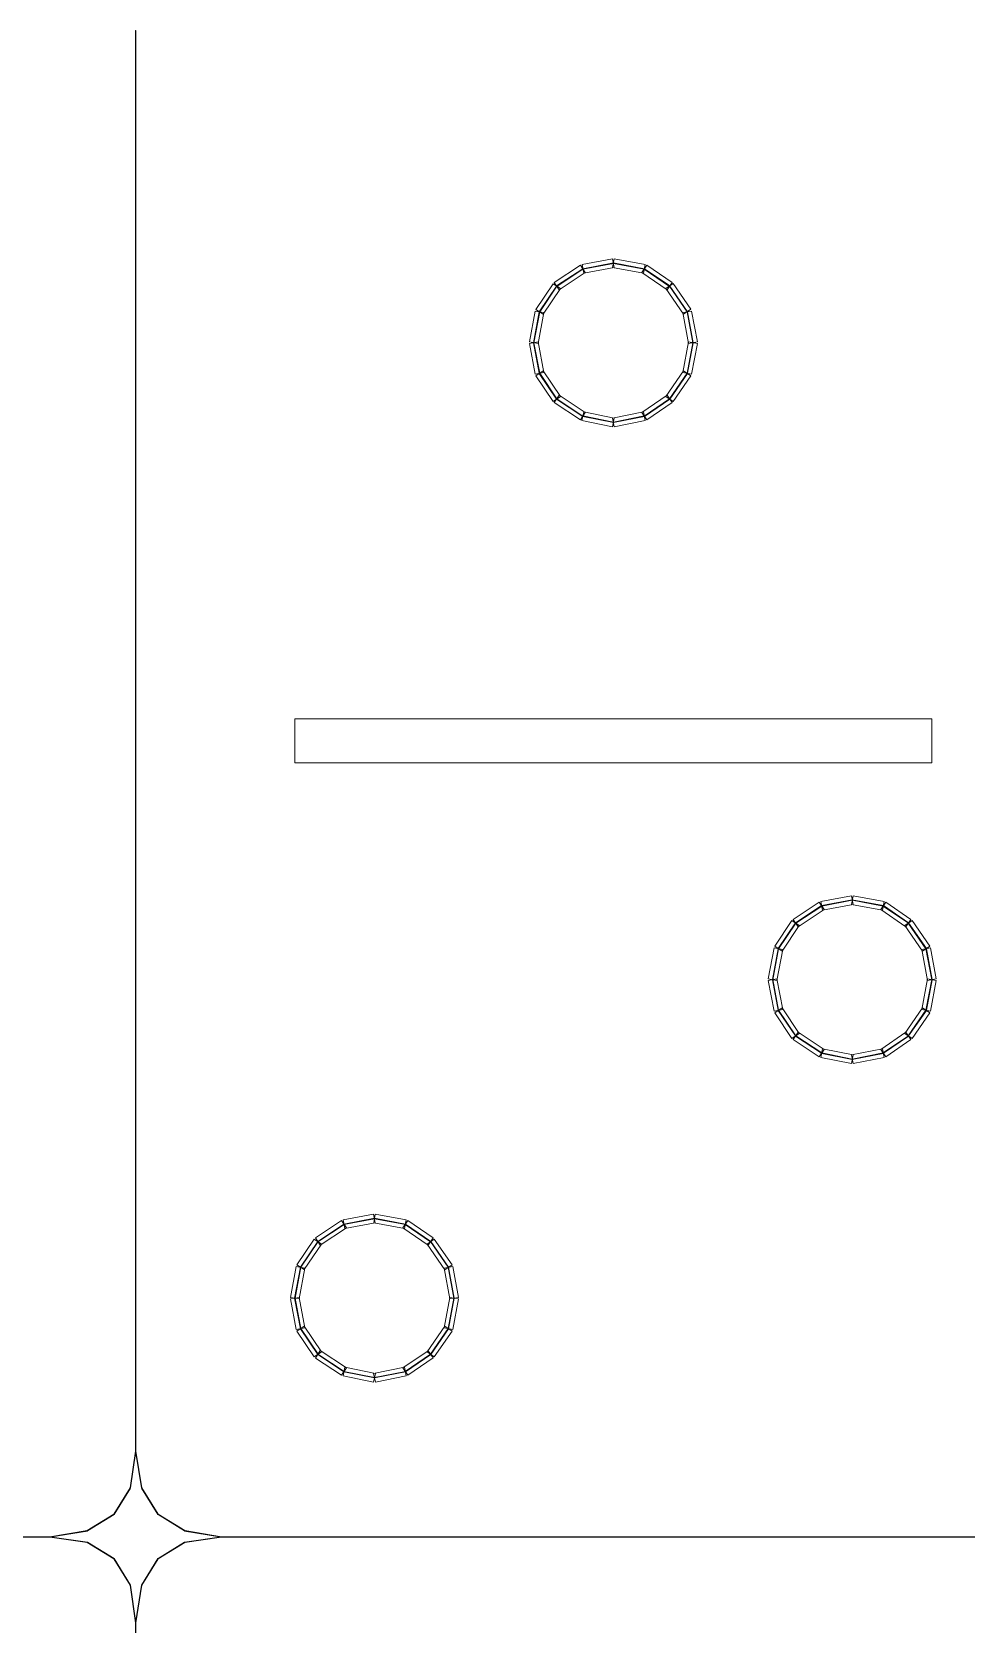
# Model space of a CAD drawing. Header units: millimetres. Extents: x -200 to 200, y -162 to 219.
# Drawn here: x -149 to -93.2, y 23.4 to 118.6 of the extents above; entities that cross this region are included whole.
import ezdxf

# ---------------------------------------------------------------- set-up
doc = ezdxf.new("R2010")
doc.units = ezdxf.units.MM
doc.header["$MEASUREMENT"] = 0

msp = doc.modelspace()

# ---------------------------------------------------------------- linework, layer by layer
at = {"color": 1, "lineweight": 5}
for points in [[(-142.8609, 118.6695), (-142.8609, 118.6695), (-142.8345, 118.6695), (-142.8345, 118.6695), (-142.8345, 118.6695), (-142.8345, 118.6695), (-142.8345, 33.7015), (-142.8345, 33.7015), (-142.8345, 33.7015), (-142.8345, 33.7015), (-142.8609, 33.7015), (-142.8609, 33.7015), (-142.8609, 33.7015), (-142.8609, 33.7015), (-142.8609, 118.6695), (-142.8609, 118.6695)], [(-142.8608, 33.7034), (-142.8608, 33.7034), (-142.8346, 33.6996), (-142.8346, 33.6996), (-142.8346, 33.6996), (-142.8346, 33.6996), (-143.152, 31.504), (-143.152, 31.504), (-143.152, 31.504), (-143.152, 31.504), (-143.1782, 31.5078), (-143.1782, 31.5078), (-143.1782, 31.5078), (-143.1782, 31.5078), (-142.8608, 33.7034), (-142.8608, 33.7034)], [(-142.4643, 31.5081), (-142.4643, 31.5081), (-142.4904, 31.5037), (-142.4904, 31.5037), (-142.4904, 31.5037), (-142.4904, 31.5037), (-142.8607, 33.6993), (-142.8607, 33.6993), (-142.8607, 33.6993), (-142.8607, 33.6993), (-142.8347, 33.7037), (-142.8347, 33.7037), (-142.8347, 33.7037), (-142.8347, 33.7037), (-142.4643, 31.5081), (-142.4643, 31.5081)], [(-143.1764, 31.5128), (-143.1764, 31.5128), (-143.1539, 31.4989), (-143.1539, 31.4989), (-143.1539, 31.4989), (-143.1539, 31.4989), (-144.1326, 29.9117), (-144.1326, 29.9117), (-144.1326, 29.9117), (-144.1326, 29.9117), (-144.1552, 29.9256), (-144.1552, 29.9256), (-144.1552, 29.9256), (-144.1552, 29.9256), (-143.1764, 31.5128), (-143.1764, 31.5128)], [(-141.4873, 29.9256), (-141.4873, 29.9256), (-141.5098, 29.9117), (-141.5098, 29.9117), (-141.5098, 29.9117), (-141.5098, 29.9117), (-142.4886, 31.4989), (-142.4886, 31.4989), (-142.4886, 31.4989), (-142.4886, 31.4989), (-142.4661, 31.5128), (-142.4661, 31.5128), (-142.4661, 31.5128), (-142.4661, 31.5128), (-141.4873, 29.9256), (-141.4873, 29.9256)], [(-144.1508, 29.9299), (-144.1508, 29.9299), (-144.137, 29.9074), (-144.137, 29.9074), (-144.137, 29.9074), (-144.137, 29.9074), (-145.7242, 28.9286), (-145.7242, 28.9286), (-145.7242, 28.9286), (-145.7242, 28.9286), (-145.738, 28.9512), (-145.738, 28.9512), (-145.738, 28.9512), (-145.738, 28.9512), (-144.1508, 29.9299), (-144.1508, 29.9299)], [(-139.9044, 28.9512), (-139.9044, 28.9512), (-139.9183, 28.9286), (-139.9183, 28.9286), (-139.9183, 28.9286), (-139.9183, 28.9286), (-141.5055, 29.9074), (-141.5055, 29.9074), (-141.5055, 29.9074), (-141.5055, 29.9074), (-141.4916, 29.9299), (-141.4916, 29.9299), (-141.4916, 29.9299), (-141.4916, 29.9299), (-139.9044, 28.9512), (-139.9044, 28.9512)], [(-194.8548, 28.5563), (-194.8548, 28.5563), (-194.8548, 28.5828), (-194.8548, 28.5828), (-194.8548, 28.5828), (-194.8548, 28.5828), (-147.9796, 28.5828), (-147.9796, 28.5828), (-147.9796, 28.5828), (-147.9796, 28.5828), (-147.9796, 28.5563), (-147.9796, 28.5563), (-147.9796, 28.5563), (-147.9796, 28.5563), (-194.8548, 28.5563), (-194.8548, 28.5563)], [(-145.7333, 28.953), (-145.7333, 28.953), (-145.729, 28.9269), (-145.729, 28.9269), (-145.729, 28.9269), (-145.729, 28.9269), (-147.9775, 28.5565), (-147.9775, 28.5565), (-147.9775, 28.5565), (-147.9775, 28.5565), (-147.9818, 28.5826), (-147.9818, 28.5826), (-147.9818, 28.5826), (-147.9818, 28.5826), (-145.7333, 28.953), (-145.7333, 28.953)], [(-147.9815, 28.5565), (-147.9815, 28.5565), (-147.9778, 28.5827), (-147.9778, 28.5827), (-147.9778, 28.5827), (-147.9778, 28.5827), (-145.7293, 28.2652), (-145.7293, 28.2652), (-145.7293, 28.2652), (-145.7293, 28.2652), (-145.7329, 28.239), (-145.7329, 28.239), (-145.7329, 28.239), (-145.7329, 28.239), (-147.9815, 28.5565), (-147.9815, 28.5565)], [(-137.7136, 28.5826), (-137.7136, 28.5826), (-137.718, 28.5565), (-137.718, 28.5565), (-137.718, 28.5565), (-137.718, 28.5565), (-139.9136, 28.9269), (-139.9136, 28.9269), (-139.9136, 28.9269), (-139.9136, 28.9269), (-139.9092, 28.9529), (-139.9092, 28.9529), (-139.9092, 28.9529), (-139.9092, 28.9529), (-137.7136, 28.5826), (-137.7136, 28.5826)], [(-139.9095, 28.239), (-139.9095, 28.239), (-139.9133, 28.2652), (-139.9133, 28.2652), (-139.9133, 28.2652), (-139.9133, 28.2652), (-137.7177, 28.5826), (-137.7177, 28.5826), (-137.7177, 28.5826), (-137.7177, 28.5826), (-137.7139, 28.5565), (-137.7139, 28.5565), (-137.7139, 28.5565), (-137.7139, 28.5565), (-139.9095, 28.239), (-139.9095, 28.239)], [(-137.7158, 28.5563), (-137.7158, 28.5563), (-137.7158, 28.5828), (-137.7158, 28.5828), (-137.7158, 28.5828), (-137.7158, 28.5828), (-90.8406, 28.5828), (-90.8406, 28.5828), (-90.8406, 28.5828), (-90.8406, 28.5828), (-90.8406, 28.5563), (-90.8406, 28.5563), (-90.8406, 28.5563), (-90.8406, 28.5563), (-137.7158, 28.5563), (-137.7158, 28.5563)], [(-145.738, 28.2409), (-145.738, 28.2409), (-145.7242, 28.2634), (-145.7242, 28.2634), (-145.7242, 28.2634), (-145.7242, 28.2634), (-144.137, 27.2846), (-144.137, 27.2846), (-144.137, 27.2846), (-144.137, 27.2846), (-144.1508, 27.2621), (-144.1508, 27.2621), (-144.1508, 27.2621), (-144.1508, 27.2621), (-145.738, 28.2409), (-145.738, 28.2409)], [(-141.4916, 27.2621), (-141.4916, 27.2621), (-141.5055, 27.2846), (-141.5055, 27.2846), (-141.5055, 27.2846), (-141.5055, 27.2846), (-139.9183, 28.2634), (-139.9183, 28.2634), (-139.9183, 28.2634), (-139.9183, 28.2634), (-139.9044, 28.2409), (-139.9044, 28.2409), (-139.9044, 28.2409), (-139.9044, 28.2409), (-141.4916, 27.2621), (-141.4916, 27.2621)], [(-144.1552, 27.2664), (-144.1552, 27.2664), (-144.1326, 27.2803), (-144.1326, 27.2803), (-144.1326, 27.2803), (-144.1326, 27.2803), (-143.1539, 25.6931), (-143.1539, 25.6931), (-143.1539, 25.6931), (-143.1539, 25.6931), (-143.1764, 25.6792), (-143.1764, 25.6792), (-143.1764, 25.6792), (-143.1764, 25.6792), (-144.1552, 27.2664), (-144.1552, 27.2664)], [(-142.4661, 25.6792), (-142.4661, 25.6792), (-142.4886, 25.6931), (-142.4886, 25.6931), (-142.4886, 25.6931), (-142.4886, 25.6931), (-141.5098, 27.2803), (-141.5098, 27.2803), (-141.5098, 27.2803), (-141.5098, 27.2803), (-141.4873, 27.2664), (-141.4873, 27.2664), (-141.4873, 27.2664), (-141.4873, 27.2664), (-142.4661, 25.6792), (-142.4661, 25.6792)], [(-143.1782, 25.6843), (-143.1782, 25.6843), (-143.152, 25.688), (-143.152, 25.688), (-143.152, 25.688), (-143.152, 25.688), (-142.8346, 23.4395), (-142.8346, 23.4395), (-142.8346, 23.4395), (-142.8346, 23.4395), (-142.8608, 23.4358), (-142.8608, 23.4358), (-142.8608, 23.4358), (-142.8608, 23.4358), (-143.1782, 25.6843), (-143.1782, 25.6843)], [(-142.8346, 23.4355), (-142.8346, 23.4355), (-142.8607, 23.4398), (-142.8607, 23.4398), (-142.8607, 23.4398), (-142.8607, 23.4398), (-142.4904, 25.6883), (-142.4904, 25.6883), (-142.4904, 25.6883), (-142.4904, 25.6883), (-142.4643, 25.684), (-142.4643, 25.684), (-142.4643, 25.684), (-142.4643, 25.684), (-142.8346, 23.4355), (-142.8346, 23.4355)], [(-142.8609, 23.4376), (-142.8609, 23.4376), (-142.8345, 23.4376), (-142.8345, 23.4376), (-142.8345, 23.4376), (-142.8345, 23.4376), (-142.8345, -61.5304), (-142.8345, -61.5304), (-142.8345, -61.5304), (-142.8345, -61.5304), (-142.8609, -61.5304), (-142.8609, -61.5304), (-142.8609, -61.5304), (-142.8609, -61.5304), (-142.8609, 23.4376), (-142.8609, 23.4376)]]:
    msp.add_open_spline(points, degree=3, knots=[0, 0, 0, 0, 0.25, 0.25, 0.25, 0.25, 0.5, 0.5, 0.5, 0.5, 0.75, 0.75, 0.75, 0.75, 1, 1, 1, 1], dxfattribs=at)
at = {"color": 4, "lineweight": 5}
for points in [[(-114.3271, 105.015), (-114.3271, 105.015), (-114.2292, 104.4951), (-114.2292, 104.4951), (-114.2292, 104.4951), (-114.2292, 104.4951), (-116.0545, 104.1512), (-116.0545, 104.1512), (-116.0545, 104.1512), (-116.0545, 104.1512), (-116.1524, 104.6711), (-116.1524, 104.6711), (-116.1524, 104.6711), (-116.1524, 104.6711), (-114.3271, 105.015), (-114.3271, 105.015)], [(-114.2806, 104.768), (-114.2806, 104.768), (-114.2757, 104.742), (-114.2757, 104.742), (-114.2757, 104.742), (-114.2757, 104.742), (-116.101, 104.3982), (-116.101, 104.3982), (-116.101, 104.3982), (-116.101, 104.3982), (-116.1059, 104.4241), (-116.1059, 104.4241), (-116.1059, 104.4241), (-116.1059, 104.4241), (-114.2806, 104.768), (-114.2806, 104.768)], [(-112.3781, 104.6712), (-112.3781, 104.6712), (-112.4747, 104.1511), (-112.4747, 104.1511), (-112.4747, 104.1511), (-112.4747, 104.1511), (-114.3265, 104.495), (-114.3265, 104.495), (-114.3265, 104.495), (-114.3265, 104.495), (-114.2299, 105.0151), (-114.2299, 105.0151), (-114.2299, 105.0151), (-114.2299, 105.0151), (-112.3781, 104.6712), (-112.3781, 104.6712)], [(-112.424, 104.4242), (-112.424, 104.4242), (-112.4288, 104.3981), (-112.4288, 104.3981), (-112.4288, 104.3981), (-112.4288, 104.3981), (-114.2806, 104.742), (-114.2806, 104.742), (-114.2806, 104.742), (-114.2806, 104.742), (-114.2757, 104.768), (-114.2757, 104.768), (-114.2757, 104.768), (-114.2757, 104.768), (-112.424, 104.4242), (-112.424, 104.4242)], [(-116.2493, 104.6318), (-116.2493, 104.6318), (-115.9576, 104.1905), (-115.9576, 104.1905), (-115.9576, 104.1905), (-115.9576, 104.1905), (-117.5183, 103.1588), (-117.5183, 103.1588), (-117.5183, 103.1588), (-117.5183, 103.1588), (-117.81, 103.6001), (-117.81, 103.6001), (-117.81, 103.6001), (-117.81, 103.6001), (-116.2493, 104.6318), (-116.2493, 104.6318)], [(-116.1107, 104.4222), (-116.1107, 104.4222), (-116.0961, 104.4001), (-116.0961, 104.4001), (-116.0961, 104.4001), (-116.0961, 104.4001), (-117.6569, 103.3684), (-117.6569, 103.3684), (-117.6569, 103.3684), (-117.6569, 103.3684), (-117.6715, 103.3905), (-117.6715, 103.3905), (-117.6715, 103.3905), (-117.6715, 103.3905), (-116.1107, 104.4222), (-116.1107, 104.4222)], [(-110.7692, 103.5978), (-110.7692, 103.5978), (-111.068, 103.1612), (-111.068, 103.1612), (-111.068, 103.1612), (-111.068, 103.1612), (-112.5758, 104.1928), (-112.5758, 104.1928), (-112.5758, 104.1928), (-112.5758, 104.1928), (-112.277, 104.6295), (-112.277, 104.6295), (-112.277, 104.6295), (-112.277, 104.6295), (-110.7692, 103.5978), (-110.7692, 103.5978)], [(-110.9111, 103.3904), (-110.9111, 103.3904), (-110.9261, 103.3686), (-110.9261, 103.3686), (-110.9261, 103.3686), (-110.9261, 103.3686), (-112.4339, 104.4002), (-112.4339, 104.4002), (-112.4339, 104.4002), (-112.4339, 104.4002), (-112.419, 104.4221), (-112.419, 104.4221), (-112.419, 104.4221), (-112.419, 104.4221), (-110.9111, 103.3904), (-110.9111, 103.3904)], [(-117.8837, 103.5271), (-117.8837, 103.5271), (-117.4447, 103.2319), (-117.4447, 103.2319), (-117.4447, 103.2319), (-117.4447, 103.2319), (-118.4763, 101.6976), (-118.4763, 101.6976), (-118.4763, 101.6976), (-118.4763, 101.6976), (-118.9154, 101.9928), (-118.9154, 101.9928), (-118.9154, 101.9928), (-118.9154, 101.9928), (-117.8837, 103.5271), (-117.8837, 103.5271)], [(-117.6752, 103.3869), (-117.6752, 103.3869), (-117.6532, 103.3721), (-117.6532, 103.3721), (-117.6532, 103.3721), (-117.6532, 103.3721), (-118.6849, 101.8378), (-118.6849, 101.8378), (-118.6849, 101.8378), (-118.6849, 101.8378), (-118.7068, 101.8526), (-118.7068, 101.8526), (-118.7068, 101.8526), (-118.7068, 101.8526), (-117.6752, 103.3869), (-117.6752, 103.3869)], [(-109.6427, 101.9954), (-109.6427, 101.9954), (-110.0782, 101.695), (-110.0782, 101.695), (-110.0782, 101.695), (-110.0782, 101.695), (-111.1364, 103.2293), (-111.1364, 103.2293), (-111.1364, 103.2293), (-111.1364, 103.2293), (-110.7008, 103.5297), (-110.7008, 103.5297), (-110.7008, 103.5297), (-110.7008, 103.5297), (-109.6427, 101.9954), (-109.6427, 101.9954)], [(-109.8496, 101.8527), (-109.8496, 101.8527), (-109.8713, 101.8377), (-109.8713, 101.8377), (-109.8713, 101.8377), (-109.8713, 101.8377), (-110.9295, 103.372), (-110.9295, 103.372), (-110.9295, 103.372), (-110.9295, 103.372), (-110.9077, 103.387), (-110.9077, 103.387), (-110.9077, 103.387), (-110.9077, 103.387), (-109.8496, 101.8527), (-109.8496, 101.8527)], [(-118.9559, 101.8935), (-118.9559, 101.8935), (-118.4358, 101.7969), (-118.4358, 101.7969), (-118.4358, 101.7969), (-118.4358, 101.7969), (-118.7797, 99.9451), (-118.7797, 99.9451), (-118.7797, 99.9451), (-118.7797, 99.9451), (-119.2998, 100.0418), (-119.2998, 100.0418), (-119.2998, 100.0418), (-119.2998, 100.0418), (-118.9559, 101.8935), (-118.9559, 101.8935)], [(-118.7089, 101.8476), (-118.7089, 101.8476), (-118.6828, 101.8428), (-118.6828, 101.8428), (-118.6828, 101.8428), (-118.6828, 101.8428), (-119.0267, 99.991), (-119.0267, 99.991), (-119.0267, 99.991), (-119.0267, 99.991), (-119.0527, 99.9959), (-119.0527, 99.9959), (-119.0527, 99.9959), (-119.0527, 99.9959), (-118.7089, 101.8476), (-118.7089, 101.8476)], [(-109.2565, 100.0418), (-109.2565, 100.0418), (-109.7767, 99.9451), (-109.7767, 99.9451), (-109.7767, 99.9451), (-109.7767, 99.9451), (-110.1205, 101.7969), (-110.1205, 101.7969), (-110.1205, 101.7969), (-110.1205, 101.7969), (-109.6004, 101.8935), (-109.6004, 101.8935), (-109.6004, 101.8935), (-109.6004, 101.8935), (-109.2565, 100.0418), (-109.2565, 100.0418)], [(-109.5036, 99.9959), (-109.5036, 99.9959), (-109.5296, 99.991), (-109.5296, 99.991), (-109.5296, 99.991), (-109.5296, 99.991), (-109.8735, 101.8428), (-109.8735, 101.8428), (-109.8735, 101.8428), (-109.8735, 101.8428), (-109.8475, 101.8476), (-109.8475, 101.8476), (-109.8475, 101.8476), (-109.8475, 101.8476), (-109.5036, 99.9959), (-109.5036, 99.9959)], [(-119.2997, 99.9445), (-119.2997, 99.9445), (-118.7798, 100.0424), (-118.7798, 100.0424), (-118.7798, 100.0424), (-118.7798, 100.0424), (-118.4359, 98.2171), (-118.4359, 98.2171), (-118.4359, 98.2171), (-118.4359, 98.2171), (-118.9558, 98.1192), (-118.9558, 98.1192), (-118.9558, 98.1192), (-118.9558, 98.1192), (-119.2997, 99.9445), (-119.2997, 99.9445)], [(-119.0527, 99.991), (-119.0527, 99.991), (-119.0267, 99.9959), (-119.0267, 99.9959), (-119.0267, 99.9959), (-119.0267, 99.9959), (-118.6829, 98.1706), (-118.6829, 98.1706), (-118.6829, 98.1706), (-118.6829, 98.1706), (-118.7089, 98.1657), (-118.7089, 98.1657), (-118.7089, 98.1657), (-118.7089, 98.1657), (-119.0527, 99.991), (-119.0527, 99.991)], [(-109.6005, 98.1192), (-109.6005, 98.1192), (-110.1204, 98.2171), (-110.1204, 98.2171), (-110.1204, 98.2171), (-110.1204, 98.2171), (-109.7765, 100.0424), (-109.7765, 100.0424), (-109.7765, 100.0424), (-109.7765, 100.0424), (-109.2566, 99.9445), (-109.2566, 99.9445), (-109.2566, 99.9445), (-109.2566, 99.9445), (-109.6005, 98.1192), (-109.6005, 98.1192)], [(-109.8475, 98.1657), (-109.8475, 98.1657), (-109.8735, 98.1706), (-109.8735, 98.1706), (-109.8735, 98.1706), (-109.8735, 98.1706), (-109.5296, 99.9959), (-109.5296, 99.9959), (-109.5296, 99.9959), (-109.5296, 99.9959), (-109.5036, 99.991), (-109.5036, 99.991), (-109.5036, 99.991), (-109.5036, 99.991), (-109.8475, 98.1657), (-109.8475, 98.1657)], [(-118.9154, 98.0206), (-118.9154, 98.0206), (-118.4763, 98.3158), (-118.4763, 98.3158), (-118.4763, 98.3158), (-118.4763, 98.3158), (-117.4447, 96.7815), (-117.4447, 96.7815), (-117.4447, 96.7815), (-117.4447, 96.7815), (-117.8837, 96.4863), (-117.8837, 96.4863), (-117.8837, 96.4863), (-117.8837, 96.4863), (-118.9154, 98.0206), (-118.9154, 98.0206)], [(-118.7068, 98.1608), (-118.7068, 98.1608), (-118.6849, 98.1756), (-118.6849, 98.1756), (-118.6849, 98.1756), (-118.6849, 98.1756), (-117.6532, 96.6413), (-117.6532, 96.6413), (-117.6532, 96.6413), (-117.6532, 96.6413), (-117.6752, 96.6265), (-117.6752, 96.6265), (-117.6752, 96.6265), (-117.6752, 96.6265), (-118.7068, 98.1608), (-118.7068, 98.1608)], [(-110.7008, 96.4837), (-110.7008, 96.4837), (-111.1364, 96.7841), (-111.1364, 96.7841), (-111.1364, 96.7841), (-111.1364, 96.7841), (-110.0782, 98.3184), (-110.0782, 98.3184), (-110.0782, 98.3184), (-110.0782, 98.3184), (-109.6427, 98.018), (-109.6427, 98.018), (-109.6427, 98.018), (-109.6427, 98.018), (-110.7008, 96.4837), (-110.7008, 96.4837)], [(-110.9077, 96.6264), (-110.9077, 96.6264), (-110.9295, 96.6414), (-110.9295, 96.6414), (-110.9295, 96.6414), (-110.9295, 96.6414), (-109.8713, 98.1757), (-109.8713, 98.1757), (-109.8713, 98.1757), (-109.8713, 98.1757), (-109.8496, 98.1607), (-109.8496, 98.1607), (-109.8496, 98.1607), (-109.8496, 98.1607), (-110.9077, 96.6264), (-110.9077, 96.6264)], [(-117.81, 96.4132), (-117.81, 96.4132), (-117.5183, 96.8546), (-117.5183, 96.8546), (-117.5183, 96.8546), (-117.5183, 96.8546), (-115.9576, 95.8229), (-115.9576, 95.8229), (-115.9576, 95.8229), (-115.9576, 95.8229), (-116.2493, 95.3815), (-116.2493, 95.3815), (-116.2493, 95.3815), (-116.2493, 95.3815), (-117.81, 96.4132), (-117.81, 96.4132)], [(-117.6715, 96.6228), (-117.6715, 96.6228), (-117.6569, 96.6449), (-117.6569, 96.6449), (-117.6569, 96.6449), (-117.6569, 96.6449), (-116.0961, 95.6132), (-116.0961, 95.6132), (-116.0961, 95.6132), (-116.0961, 95.6132), (-116.1107, 95.5912), (-116.1107, 95.5912), (-116.1107, 95.5912), (-116.1107, 95.5912), (-117.6715, 96.6228), (-117.6715, 96.6228)], [(-112.277, 95.3839), (-112.277, 95.3839), (-112.5758, 95.8205), (-112.5758, 95.8205), (-112.5758, 95.8205), (-112.5758, 95.8205), (-111.068, 96.8522), (-111.068, 96.8522), (-111.068, 96.8522), (-111.068, 96.8522), (-110.7692, 96.4156), (-110.7692, 96.4156), (-110.7692, 96.4156), (-110.7692, 96.4156), (-112.277, 95.3839), (-112.277, 95.3839)], [(-112.419, 95.5913), (-112.419, 95.5913), (-112.4339, 95.6131), (-112.4339, 95.6131), (-112.4339, 95.6131), (-112.4339, 95.6131), (-110.9261, 96.6448), (-110.9261, 96.6448), (-110.9261, 96.6448), (-110.9261, 96.6448), (-110.9111, 96.623), (-110.9111, 96.623), (-110.9111, 96.623), (-110.9111, 96.623), (-112.419, 95.5913), (-112.419, 95.5913)], [(-116.156, 95.343), (-116.156, 95.343), (-116.0508, 95.8615), (-116.0508, 95.8615), (-116.0508, 95.8615), (-116.0508, 95.8615), (-114.2256, 95.4911), (-114.2256, 95.4911), (-114.2256, 95.4911), (-114.2256, 95.4911), (-114.3308, 94.9726), (-114.3308, 94.9726), (-114.3308, 94.9726), (-114.3308, 94.9726), (-116.156, 95.343), (-116.156, 95.343)], [(-116.1061, 95.5892), (-116.1061, 95.5892), (-116.1008, 95.6152), (-116.1008, 95.6152), (-116.1008, 95.6152), (-116.1008, 95.6152), (-114.2755, 95.2448), (-114.2755, 95.2448), (-114.2755, 95.2448), (-114.2755, 95.2448), (-114.2808, 95.2189), (-114.2808, 95.2189), (-114.2808, 95.2189), (-114.2808, 95.2189), (-116.1061, 95.5892), (-116.1061, 95.5892)], [(-114.2263, 94.9725), (-114.2263, 94.9725), (-114.33, 95.4913), (-114.33, 95.4913), (-114.33, 95.4913), (-114.33, 95.4913), (-112.4783, 95.8616), (-112.4783, 95.8616), (-112.4783, 95.8616), (-112.4783, 95.8616), (-112.3745, 95.3428), (-112.3745, 95.3428), (-112.3745, 95.3428), (-112.3745, 95.3428), (-114.2263, 94.9725), (-114.2263, 94.9725)], [(-114.2756, 95.2189), (-114.2756, 95.2189), (-114.2807, 95.2448), (-114.2807, 95.2448), (-114.2807, 95.2448), (-114.2807, 95.2448), (-112.429, 95.6152), (-112.429, 95.6152), (-112.429, 95.6152), (-112.429, 95.6152), (-112.4238, 95.5892), (-112.4238, 95.5892), (-112.4238, 95.5892), (-112.4238, 95.5892), (-114.2756, 95.2189), (-114.2756, 95.2189)], [(-95.2318, 77.5081), (-95.2318, 77.5081), (-95.2318, 74.8628), (-95.2318, 74.8628), (-95.2318, 74.8628), (-95.2318, 74.8628), (-133.3245, 74.8628), (-133.3245, 74.8628), (-133.3245, 74.8628), (-133.3245, 74.8628), (-133.3245, 77.5081), (-133.3245, 77.5081), (-133.3245, 77.5081), (-133.3245, 77.5081), (-95.2318, 77.5081), (-95.2318, 77.5081)], [(-100.0424, 66.9223), (-100.0424, 66.9223), (-99.9444, 66.4023), (-99.9444, 66.4023), (-99.9444, 66.4023), (-99.9444, 66.4023), (-101.7697, 66.0584), (-101.7697, 66.0584), (-101.7697, 66.0584), (-101.7697, 66.0584), (-101.8676, 66.5784), (-101.8676, 66.5784), (-101.8676, 66.5784), (-101.8676, 66.5784), (-100.0424, 66.9223), (-100.0424, 66.9223)], [(-99.9958, 66.6753), (-99.9958, 66.6753), (-99.9909, 66.6493), (-99.9909, 66.6493), (-99.9909, 66.6493), (-99.9909, 66.6493), (-101.8162, 66.3054), (-101.8162, 66.3054), (-101.8162, 66.3054), (-101.8162, 66.3054), (-101.8211, 66.3314), (-101.8211, 66.3314), (-101.8211, 66.3314), (-101.8211, 66.3314), (-99.9958, 66.6753), (-99.9958, 66.6753)], [(-98.0934, 66.5785), (-98.0934, 66.5785), (-98.19, 66.0583), (-98.19, 66.0583), (-98.19, 66.0583), (-98.19, 66.0583), (-100.0417, 66.4022), (-100.0417, 66.4022), (-100.0417, 66.4022), (-100.0417, 66.4022), (-99.9451, 66.9224), (-99.9451, 66.9224), (-99.9451, 66.9224), (-99.9451, 66.9224), (-98.0934, 66.5785), (-98.0934, 66.5785)], [(-98.1392, 66.3314), (-98.1392, 66.3314), (-98.1441, 66.3054), (-98.1441, 66.3054), (-98.1441, 66.3054), (-98.1441, 66.3054), (-99.9958, 66.6493), (-99.9958, 66.6493), (-99.9958, 66.6493), (-99.9958, 66.6493), (-99.991, 66.6753), (-99.991, 66.6753), (-99.991, 66.6753), (-99.991, 66.6753), (-98.1392, 66.3314), (-98.1392, 66.3314)], [(-101.9645, 66.5391), (-101.9645, 66.5391), (-101.6728, 66.0977), (-101.6728, 66.0977), (-101.6728, 66.0977), (-101.6728, 66.0977), (-103.2335, 65.0661), (-103.2335, 65.0661), (-103.2335, 65.0661), (-103.2335, 65.0661), (-103.5253, 65.5074), (-103.5253, 65.5074), (-103.5253, 65.5074), (-103.5253, 65.5074), (-101.9645, 66.5391), (-101.9645, 66.5391)], [(-101.826, 66.3294), (-101.826, 66.3294), (-101.8114, 66.3074), (-101.8114, 66.3074), (-101.8114, 66.3074), (-101.8114, 66.3074), (-103.3721, 65.2757), (-103.3721, 65.2757), (-103.3721, 65.2757), (-103.3721, 65.2757), (-103.3867, 65.2978), (-103.3867, 65.2978), (-103.3867, 65.2978), (-103.3867, 65.2978), (-101.826, 66.3294), (-101.826, 66.3294)], [(-96.4844, 65.505), (-96.4844, 65.505), (-96.7832, 65.0684), (-96.7832, 65.0684), (-96.7832, 65.0684), (-96.7832, 65.0684), (-98.291, 66.1001), (-98.291, 66.1001), (-98.291, 66.1001), (-98.291, 66.1001), (-97.9923, 66.5367), (-97.9923, 66.5367), (-97.9923, 66.5367), (-97.9923, 66.5367), (-96.4844, 65.505), (-96.4844, 65.505)], [(-96.6264, 65.2976), (-96.6264, 65.2976), (-96.6413, 65.2758), (-96.6413, 65.2758), (-96.6413, 65.2758), (-96.6413, 65.2758), (-98.1491, 66.3075), (-98.1491, 66.3075), (-98.1491, 66.3075), (-98.1491, 66.3075), (-98.1342, 66.3293), (-98.1342, 66.3293), (-98.1342, 66.3293), (-98.1342, 66.3293), (-96.6264, 65.2976), (-96.6264, 65.2976)], [(-103.5989, 65.4343), (-103.5989, 65.4343), (-103.1599, 65.1391), (-103.1599, 65.1391), (-103.1599, 65.1391), (-103.1599, 65.1391), (-104.1916, 63.6048), (-104.1916, 63.6048), (-104.1916, 63.6048), (-104.1916, 63.6048), (-104.6306, 63.9), (-104.6306, 63.9), (-104.6306, 63.9), (-104.6306, 63.9), (-103.5989, 65.4343), (-103.5989, 65.4343)], [(-103.3904, 65.2941), (-103.3904, 65.2941), (-103.3684, 65.2793), (-103.3684, 65.2793), (-103.3684, 65.2793), (-103.3684, 65.2793), (-104.4001, 63.7451), (-104.4001, 63.7451), (-104.4001, 63.7451), (-104.4001, 63.7451), (-104.4221, 63.7598), (-104.4221, 63.7598), (-104.4221, 63.7598), (-104.4221, 63.7598), (-103.3904, 65.2941), (-103.3904, 65.2941)], [(-95.3579, 63.9026), (-95.3579, 63.9026), (-95.7935, 63.6023), (-95.7935, 63.6023), (-95.7935, 63.6023), (-95.7935, 63.6023), (-96.8516, 65.1365), (-96.8516, 65.1365), (-96.8516, 65.1365), (-96.8516, 65.1365), (-96.4161, 65.4369), (-96.4161, 65.4369), (-96.4161, 65.4369), (-96.4161, 65.4369), (-95.3579, 63.9026), (-95.3579, 63.9026)], [(-95.5648, 63.7599), (-95.5648, 63.7599), (-95.5866, 63.7449), (-95.5866, 63.7449), (-95.5866, 63.7449), (-95.5866, 63.7449), (-96.6447, 65.2792), (-96.6447, 65.2792), (-96.6447, 65.2792), (-96.6447, 65.2792), (-96.6229, 65.2942), (-96.6229, 65.2942), (-96.6229, 65.2942), (-96.6229, 65.2942), (-95.5648, 63.7599), (-95.5648, 63.7599)], [(-104.6712, 63.8007), (-104.6712, 63.8007), (-104.151, 63.7041), (-104.151, 63.7041), (-104.151, 63.7041), (-104.151, 63.7041), (-104.4949, 61.8524), (-104.4949, 61.8524), (-104.4949, 61.8524), (-104.4949, 61.8524), (-105.0151, 61.949), (-105.0151, 61.949), (-105.0151, 61.949), (-105.0151, 61.949), (-104.6712, 63.8007), (-104.6712, 63.8007)], [(-104.4241, 63.7549), (-104.4241, 63.7549), (-104.3981, 63.75), (-104.3981, 63.75), (-104.3981, 63.75), (-104.3981, 63.75), (-104.742, 61.8983), (-104.742, 61.8983), (-104.742, 61.8983), (-104.742, 61.8983), (-104.768, 61.9031), (-104.768, 61.9031), (-104.768, 61.9031), (-104.768, 61.9031), (-104.4241, 63.7549), (-104.4241, 63.7549)], [(-94.9717, 61.949), (-94.9717, 61.949), (-95.4919, 61.8524), (-95.4919, 61.8524), (-95.4919, 61.8524), (-95.4919, 61.8524), (-95.8358, 63.7041), (-95.8358, 63.7041), (-95.8358, 63.7041), (-95.8358, 63.7041), (-95.3156, 63.8007), (-95.3156, 63.8007), (-95.3156, 63.8007), (-95.3156, 63.8007), (-94.9717, 61.949), (-94.9717, 61.949)], [(-95.2188, 61.9031), (-95.2188, 61.9031), (-95.2448, 61.8983), (-95.2448, 61.8983), (-95.2448, 61.8983), (-95.2448, 61.8983), (-95.5887, 63.75), (-95.5887, 63.75), (-95.5887, 63.75), (-95.5887, 63.75), (-95.5627, 63.7549), (-95.5627, 63.7549), (-95.5627, 63.7549), (-95.5627, 63.7549), (-95.2188, 61.9031), (-95.2188, 61.9031)], [(-105.0149, 61.8517), (-105.0149, 61.8517), (-104.495, 61.9497), (-104.495, 61.9497), (-104.495, 61.9497), (-104.495, 61.9497), (-104.1511, 60.1244), (-104.1511, 60.1244), (-104.1511, 60.1244), (-104.1511, 60.1244), (-104.671, 60.0265), (-104.671, 60.0265), (-104.671, 60.0265), (-104.671, 60.0265), (-105.0149, 61.8517), (-105.0149, 61.8517)], [(-104.768, 61.8983), (-104.768, 61.8983), (-104.742, 61.9032), (-104.742, 61.9032), (-104.742, 61.9032), (-104.742, 61.9032), (-104.3981, 60.0779), (-104.3981, 60.0779), (-104.3981, 60.0779), (-104.3981, 60.0779), (-104.4241, 60.073), (-104.4241, 60.073), (-104.4241, 60.073), (-104.4241, 60.073), (-104.768, 61.8983), (-104.768, 61.8983)], [(-95.3157, 60.0265), (-95.3157, 60.0265), (-95.8356, 60.1244), (-95.8356, 60.1244), (-95.8356, 60.1244), (-95.8356, 60.1244), (-95.4918, 61.9497), (-95.4918, 61.9497), (-95.4918, 61.9497), (-95.4918, 61.9497), (-94.9718, 61.8517), (-94.9718, 61.8517), (-94.9718, 61.8517), (-94.9718, 61.8517), (-95.3157, 60.0265), (-95.3157, 60.0265)], [(-95.5627, 60.073), (-95.5627, 60.073), (-95.5887, 60.0779), (-95.5887, 60.0779), (-95.5887, 60.0779), (-95.5887, 60.0779), (-95.2448, 61.9032), (-95.2448, 61.9032), (-95.2448, 61.9032), (-95.2448, 61.9032), (-95.2188, 61.8983), (-95.2188, 61.8983), (-95.2188, 61.8983), (-95.2188, 61.8983), (-95.5627, 60.073), (-95.5627, 60.073)], [(-104.6306, 59.9278), (-104.6306, 59.9278), (-104.1916, 60.223), (-104.1916, 60.223), (-104.1916, 60.223), (-104.1916, 60.223), (-103.1599, 58.6887), (-103.1599, 58.6887), (-103.1599, 58.6887), (-103.1599, 58.6887), (-103.5989, 58.3935), (-103.5989, 58.3935), (-103.5989, 58.3935), (-103.5989, 58.3935), (-104.6306, 59.9278), (-104.6306, 59.9278)], [(-104.4221, 60.068), (-104.4221, 60.068), (-104.4001, 60.0828), (-104.4001, 60.0828), (-104.4001, 60.0828), (-104.4001, 60.0828), (-103.3684, 58.5485), (-103.3684, 58.5485), (-103.3684, 58.5485), (-103.3684, 58.5485), (-103.3904, 58.5338), (-103.3904, 58.5338), (-103.3904, 58.5338), (-103.3904, 58.5338), (-104.4221, 60.068), (-104.4221, 60.068)], [(-96.4161, 58.391), (-96.4161, 58.391), (-96.8516, 58.6913), (-96.8516, 58.6913), (-96.8516, 58.6913), (-96.8516, 58.6913), (-95.7935, 60.2256), (-95.7935, 60.2256), (-95.7935, 60.2256), (-95.7935, 60.2256), (-95.3579, 59.9252), (-95.3579, 59.9252), (-95.3579, 59.9252), (-95.3579, 59.9252), (-96.4161, 58.391), (-96.4161, 58.391)], [(-96.6229, 58.5336), (-96.6229, 58.5336), (-96.6447, 58.5486), (-96.6447, 58.5486), (-96.6447, 58.5486), (-96.6447, 58.5486), (-95.5866, 60.0829), (-95.5866, 60.0829), (-95.5866, 60.0829), (-95.5866, 60.0829), (-95.5648, 60.0679), (-95.5648, 60.0679), (-95.5648, 60.0679), (-95.5648, 60.0679), (-96.6229, 58.5336), (-96.6229, 58.5336)], [(-103.5253, 58.3205), (-103.5253, 58.3205), (-103.2335, 58.7618), (-103.2335, 58.7618), (-103.2335, 58.7618), (-103.2335, 58.7618), (-101.6728, 57.7301), (-101.6728, 57.7301), (-101.6728, 57.7301), (-101.6728, 57.7301), (-101.9645, 57.2888), (-101.9645, 57.2888), (-101.9645, 57.2888), (-101.9645, 57.2888), (-103.5253, 58.3205), (-103.5253, 58.3205)], [(-103.3867, 58.5301), (-103.3867, 58.5301), (-103.3721, 58.5522), (-103.3721, 58.5522), (-103.3721, 58.5522), (-103.3721, 58.5522), (-101.8114, 57.5205), (-101.8114, 57.5205), (-101.8114, 57.5205), (-101.8114, 57.5205), (-101.826, 57.4984), (-101.826, 57.4984), (-101.826, 57.4984), (-101.826, 57.4984), (-103.3867, 58.5301), (-103.3867, 58.5301)], [(-97.9923, 57.2911), (-97.9923, 57.2911), (-98.291, 57.7278), (-98.291, 57.7278), (-98.291, 57.7278), (-98.291, 57.7278), (-96.7832, 58.7595), (-96.7832, 58.7595), (-96.7832, 58.7595), (-96.7832, 58.7595), (-96.4844, 58.3228), (-96.4844, 58.3228), (-96.4844, 58.3228), (-96.4844, 58.3228), (-97.9923, 57.2911), (-97.9923, 57.2911)], [(-98.1342, 57.4985), (-98.1342, 57.4985), (-98.1491, 57.5204), (-98.1491, 57.5204), (-98.1491, 57.5204), (-98.1491, 57.5204), (-96.6413, 58.5521), (-96.6413, 58.5521), (-96.6413, 58.5521), (-96.6413, 58.5521), (-96.6264, 58.5302), (-96.6264, 58.5302), (-96.6264, 58.5302), (-96.6264, 58.5302), (-98.1342, 57.4985), (-98.1342, 57.4985)], [(-101.8713, 57.2502), (-101.8713, 57.2502), (-101.7661, 57.7687), (-101.7661, 57.7687), (-101.7661, 57.7687), (-101.7661, 57.7687), (-99.9408, 57.3984), (-99.9408, 57.3984), (-99.9408, 57.3984), (-99.9408, 57.3984), (-100.046, 56.8799), (-100.046, 56.8799), (-100.046, 56.8799), (-100.046, 56.8799), (-101.8713, 57.2502), (-101.8713, 57.2502)], [(-101.8213, 57.4965), (-101.8213, 57.4965), (-101.816, 57.5224), (-101.816, 57.5224), (-101.816, 57.5224), (-101.816, 57.5224), (-99.9908, 57.1521), (-99.9908, 57.1521), (-99.9908, 57.1521), (-99.9908, 57.1521), (-99.996, 57.1261), (-99.996, 57.1261), (-99.996, 57.1261), (-99.996, 57.1261), (-101.8213, 57.4965), (-101.8213, 57.4965)], [(-99.9415, 56.8797), (-99.9415, 56.8797), (-100.0453, 57.3985), (-100.0453, 57.3985), (-100.0453, 57.3985), (-100.0453, 57.3985), (-98.1935, 57.7689), (-98.1935, 57.7689), (-98.1935, 57.7689), (-98.1935, 57.7689), (-98.0898, 57.2501), (-98.0898, 57.2501), (-98.0898, 57.2501), (-98.0898, 57.2501), (-99.9415, 56.8797), (-99.9415, 56.8797)], [(-99.9908, 57.1261), (-99.9908, 57.1261), (-99.996, 57.1521), (-99.996, 57.1521), (-99.996, 57.1521), (-99.996, 57.1521), (-98.1443, 57.5224), (-98.1443, 57.5224), (-98.1443, 57.5224), (-98.1443, 57.5224), (-98.1391, 57.4965), (-98.1391, 57.4965), (-98.1391, 57.4965), (-98.1391, 57.4965), (-99.9908, 57.1261), (-99.9908, 57.1261)], [(-128.6119, 47.8759), (-128.6119, 47.8759), (-128.5139, 47.356), (-128.5139, 47.356), (-128.5139, 47.356), (-128.5139, 47.356), (-130.3392, 47.0121), (-130.3392, 47.0121), (-130.3392, 47.0121), (-130.3392, 47.0121), (-130.4372, 47.532), (-130.4372, 47.532), (-130.4372, 47.532), (-130.4372, 47.532), (-128.6119, 47.8759), (-128.6119, 47.8759)], [(-128.5654, 47.6289), (-128.5654, 47.6289), (-128.5605, 47.6029), (-128.5605, 47.6029), (-128.5605, 47.6029), (-128.5605, 47.6029), (-130.3858, 47.259), (-130.3858, 47.259), (-130.3858, 47.259), (-130.3858, 47.259), (-130.3906, 47.285), (-130.3906, 47.285), (-130.3906, 47.285), (-130.3906, 47.285), (-128.5654, 47.6289), (-128.5654, 47.6289)], [(-126.6629, 47.5321), (-126.6629, 47.5321), (-126.7595, 47.0119), (-126.7595, 47.0119), (-126.7595, 47.0119), (-126.7595, 47.0119), (-128.6112, 47.3558), (-128.6112, 47.3558), (-128.6112, 47.3558), (-128.6112, 47.3558), (-128.5146, 47.876), (-128.5146, 47.876), (-128.5146, 47.876), (-128.5146, 47.876), (-126.6629, 47.5321), (-126.6629, 47.5321)], [(-126.7088, 47.285), (-126.7088, 47.285), (-126.7136, 47.259), (-126.7136, 47.259), (-126.7136, 47.259), (-126.7136, 47.259), (-128.5653, 47.6029), (-128.5653, 47.6029), (-128.5653, 47.6029), (-128.5653, 47.6029), (-128.5605, 47.6289), (-128.5605, 47.6289), (-128.5605, 47.6289), (-128.5605, 47.6289), (-126.7088, 47.285), (-126.7088, 47.285)], [(-130.5341, 47.4927), (-130.5341, 47.4927), (-130.2423, 47.0514), (-130.2423, 47.0514), (-130.2423, 47.0514), (-130.2423, 47.0514), (-131.8031, 46.0197), (-131.8031, 46.0197), (-131.8031, 46.0197), (-131.8031, 46.0197), (-132.0948, 46.461), (-132.0948, 46.461), (-132.0948, 46.461), (-132.0948, 46.461), (-130.5341, 47.4927), (-130.5341, 47.4927)], [(-130.3955, 47.2831), (-130.3955, 47.2831), (-130.3809, 47.261), (-130.3809, 47.261), (-130.3809, 47.261), (-130.3809, 47.261), (-131.9417, 46.2293), (-131.9417, 46.2293), (-131.9417, 46.2293), (-131.9417, 46.2293), (-131.9562, 46.2514), (-131.9562, 46.2514), (-131.9562, 46.2514), (-131.9562, 46.2514), (-130.3955, 47.2831), (-130.3955, 47.2831)], [(-125.054, 46.4587), (-125.054, 46.4587), (-125.3527, 46.022), (-125.3527, 46.022), (-125.3527, 46.022), (-125.3527, 46.022), (-126.8606, 47.0537), (-126.8606, 47.0537), (-126.8606, 47.0537), (-126.8606, 47.0537), (-126.5618, 47.4904), (-126.5618, 47.4904), (-126.5618, 47.4904), (-126.5618, 47.4904), (-125.054, 46.4587), (-125.054, 46.4587)], [(-125.1959, 46.2513), (-125.1959, 46.2513), (-125.2108, 46.2294), (-125.2108, 46.2294), (-125.2108, 46.2294), (-125.2108, 46.2294), (-126.7187, 47.2611), (-126.7187, 47.2611), (-126.7187, 47.2611), (-126.7187, 47.2611), (-126.7037, 47.283), (-126.7037, 47.283), (-126.7037, 47.283), (-126.7037, 47.283), (-125.1959, 46.2513), (-125.1959, 46.2513)], [(-132.1685, 46.388), (-132.1685, 46.388), (-131.7294, 46.0927), (-131.7294, 46.0927), (-131.7294, 46.0927), (-131.7294, 46.0927), (-132.7611, 44.5585), (-132.7611, 44.5585), (-132.7611, 44.5585), (-132.7611, 44.5585), (-133.2001, 44.8537), (-133.2001, 44.8537), (-133.2001, 44.8537), (-133.2001, 44.8537), (-132.1685, 46.388), (-132.1685, 46.388)], [(-131.9599, 46.2477), (-131.9599, 46.2477), (-131.938, 46.233), (-131.938, 46.233), (-131.938, 46.233), (-131.938, 46.233), (-132.9696, 44.6987), (-132.9696, 44.6987), (-132.9696, 44.6987), (-132.9696, 44.6987), (-132.9916, 44.7134), (-132.9916, 44.7134), (-132.9916, 44.7134), (-132.9916, 44.7134), (-131.9599, 46.2477), (-131.9599, 46.2477)], [(-123.9275, 44.8562), (-123.9275, 44.8562), (-124.363, 44.5559), (-124.363, 44.5559), (-124.363, 44.5559), (-124.363, 44.5559), (-125.4211, 46.0902), (-125.4211, 46.0902), (-125.4211, 46.0902), (-125.4211, 46.0902), (-124.9856, 46.3905), (-124.9856, 46.3905), (-124.9856, 46.3905), (-124.9856, 46.3905), (-123.9275, 44.8562), (-123.9275, 44.8562)], [(-124.1343, 44.7136), (-124.1343, 44.7136), (-124.1561, 44.6986), (-124.1561, 44.6986), (-124.1561, 44.6986), (-124.1561, 44.6986), (-125.2142, 46.2328), (-125.2142, 46.2328), (-125.2142, 46.2328), (-125.2142, 46.2328), (-125.1925, 46.2479), (-125.1925, 46.2479), (-125.1925, 46.2479), (-125.1925, 46.2479), (-124.1343, 44.7136), (-124.1343, 44.7136)], [(-133.2407, 44.7544), (-133.2407, 44.7544), (-132.7205, 44.6578), (-132.7205, 44.6578), (-132.7205, 44.6578), (-132.7205, 44.6578), (-133.0644, 42.806), (-133.0644, 42.806), (-133.0644, 42.806), (-133.0644, 42.806), (-133.5846, 42.9026), (-133.5846, 42.9026), (-133.5846, 42.9026), (-133.5846, 42.9026), (-133.2407, 44.7544), (-133.2407, 44.7544)], [(-132.9936, 44.7085), (-132.9936, 44.7085), (-132.9676, 44.7037), (-132.9676, 44.7037), (-132.9676, 44.7037), (-132.9676, 44.7037), (-133.3115, 42.8519), (-133.3115, 42.8519), (-133.3115, 42.8519), (-133.3115, 42.8519), (-133.3375, 42.8567), (-133.3375, 42.8567), (-133.3375, 42.8567), (-133.3375, 42.8567), (-132.9936, 44.7085), (-132.9936, 44.7085)], [(-123.5413, 42.9026), (-123.5413, 42.9026), (-124.0614, 42.806), (-124.0614, 42.806), (-124.0614, 42.806), (-124.0614, 42.806), (-124.4053, 44.6578), (-124.4053, 44.6578), (-124.4053, 44.6578), (-124.4053, 44.6578), (-123.8851, 44.7544), (-123.8851, 44.7544), (-123.8851, 44.7544), (-123.8851, 44.7544), (-123.5413, 42.9026), (-123.5413, 42.9026)], [(-123.7883, 42.8567), (-123.7883, 42.8567), (-123.8143, 42.8519), (-123.8143, 42.8519), (-123.8143, 42.8519), (-123.8143, 42.8519), (-124.1582, 44.7037), (-124.1582, 44.7037), (-124.1582, 44.7037), (-124.1582, 44.7037), (-124.1322, 44.7085), (-124.1322, 44.7085), (-124.1322, 44.7085), (-124.1322, 44.7085), (-123.7883, 42.8567), (-123.7883, 42.8567)], [(-133.5845, 42.8054), (-133.5845, 42.8054), (-133.0646, 42.9033), (-133.0646, 42.9033), (-133.0646, 42.9033), (-133.0646, 42.9033), (-132.7207, 41.078), (-132.7207, 41.078), (-132.7207, 41.078), (-132.7207, 41.078), (-133.2406, 40.9801), (-133.2406, 40.9801), (-133.2406, 40.9801), (-133.2406, 40.9801), (-133.5845, 42.8054), (-133.5845, 42.8054)], [(-133.3375, 42.8519), (-133.3375, 42.8519), (-133.3115, 42.8568), (-133.3115, 42.8568), (-133.3115, 42.8568), (-133.3115, 42.8568), (-132.9676, 41.0315), (-132.9676, 41.0315), (-132.9676, 41.0315), (-132.9676, 41.0315), (-132.9936, 41.0266), (-132.9936, 41.0266), (-132.9936, 41.0266), (-132.9936, 41.0266), (-133.3375, 42.8519), (-133.3375, 42.8519)], [(-123.8853, 40.9801), (-123.8853, 40.9801), (-124.4052, 41.078), (-124.4052, 41.078), (-124.4052, 41.078), (-124.4052, 41.078), (-124.0613, 42.9033), (-124.0613, 42.9033), (-124.0613, 42.9033), (-124.0613, 42.9033), (-123.5414, 42.8054), (-123.5414, 42.8054), (-123.5414, 42.8054), (-123.5414, 42.8054), (-123.8853, 40.9801), (-123.8853, 40.9801)], [(-124.1322, 41.0266), (-124.1322, 41.0266), (-124.1582, 41.0315), (-124.1582, 41.0315), (-124.1582, 41.0315), (-124.1582, 41.0315), (-123.8143, 42.8568), (-123.8143, 42.8568), (-123.8143, 42.8568), (-123.8143, 42.8568), (-123.7883, 42.8519), (-123.7883, 42.8519), (-123.7883, 42.8519), (-123.7883, 42.8519), (-124.1322, 41.0266), (-124.1322, 41.0266)], [(-133.2001, 40.8814), (-133.2001, 40.8814), (-132.7611, 41.1767), (-132.7611, 41.1767), (-132.7611, 41.1767), (-132.7611, 41.1767), (-131.7294, 39.6424), (-131.7294, 39.6424), (-131.7294, 39.6424), (-131.7294, 39.6424), (-132.1685, 39.3472), (-132.1685, 39.3472), (-132.1685, 39.3472), (-132.1685, 39.3472), (-133.2001, 40.8814), (-133.2001, 40.8814)], [(-132.9916, 41.0217), (-132.9916, 41.0217), (-132.9696, 41.0364), (-132.9696, 41.0364), (-132.9696, 41.0364), (-132.9696, 41.0364), (-131.938, 39.5021), (-131.938, 39.5021), (-131.938, 39.5021), (-131.938, 39.5021), (-131.9599, 39.4874), (-131.9599, 39.4874), (-131.9599, 39.4874), (-131.9599, 39.4874), (-132.9916, 41.0217), (-132.9916, 41.0217)], [(-124.9856, 39.3446), (-124.9856, 39.3446), (-125.4211, 39.645), (-125.4211, 39.645), (-125.4211, 39.645), (-125.4211, 39.645), (-124.363, 41.1792), (-124.363, 41.1792), (-124.363, 41.1792), (-124.363, 41.1792), (-123.9275, 40.8789), (-123.9275, 40.8789), (-123.9275, 40.8789), (-123.9275, 40.8789), (-124.9856, 39.3446), (-124.9856, 39.3446)], [(-125.1925, 39.4873), (-125.1925, 39.4873), (-125.2142, 39.5023), (-125.2142, 39.5023), (-125.2142, 39.5023), (-125.2142, 39.5023), (-124.1561, 41.0366), (-124.1561, 41.0366), (-124.1561, 41.0366), (-124.1561, 41.0366), (-124.1343, 41.0215), (-124.1343, 41.0215), (-124.1343, 41.0215), (-124.1343, 41.0215), (-125.1925, 39.4873), (-125.1925, 39.4873)], [(-132.0948, 39.2741), (-132.0948, 39.2741), (-131.8031, 39.7154), (-131.8031, 39.7154), (-131.8031, 39.7154), (-131.8031, 39.7154), (-130.2423, 38.6838), (-130.2423, 38.6838), (-130.2423, 38.6838), (-130.2423, 38.6838), (-130.5341, 38.2424), (-130.5341, 38.2424), (-130.5341, 38.2424), (-130.5341, 38.2424), (-132.0948, 39.2741), (-132.0948, 39.2741)], [(-131.9562, 39.4837), (-131.9562, 39.4837), (-131.9417, 39.5058), (-131.9417, 39.5058), (-131.9417, 39.5058), (-131.9417, 39.5058), (-130.3809, 38.4741), (-130.3809, 38.4741), (-130.3809, 38.4741), (-130.3809, 38.4741), (-130.3955, 38.4521), (-130.3955, 38.4521), (-130.3955, 38.4521), (-130.3955, 38.4521), (-131.9562, 39.4837), (-131.9562, 39.4837)], [(-126.5618, 38.2448), (-126.5618, 38.2448), (-126.8606, 38.6814), (-126.8606, 38.6814), (-126.8606, 38.6814), (-126.8606, 38.6814), (-125.3527, 39.7131), (-125.3527, 39.7131), (-125.3527, 39.7131), (-125.3527, 39.7131), (-125.054, 39.2764), (-125.054, 39.2764), (-125.054, 39.2764), (-125.054, 39.2764), (-126.5618, 38.2448), (-126.5618, 38.2448)], [(-126.7037, 38.4522), (-126.7037, 38.4522), (-126.7187, 38.474), (-126.7187, 38.474), (-126.7187, 38.474), (-126.7187, 38.474), (-125.2108, 39.5057), (-125.2108, 39.5057), (-125.2108, 39.5057), (-125.2108, 39.5057), (-125.1959, 39.4839), (-125.1959, 39.4839), (-125.1959, 39.4839), (-125.1959, 39.4839), (-126.7037, 38.4522), (-126.7037, 38.4522)], [(-130.4408, 38.2038), (-130.4408, 38.2038), (-130.3356, 38.7223), (-130.3356, 38.7223), (-130.3356, 38.7223), (-130.3356, 38.7223), (-128.5103, 38.352), (-128.5103, 38.352), (-128.5103, 38.352), (-128.5103, 38.352), (-128.6155, 37.8335), (-128.6155, 37.8335), (-128.6155, 37.8335), (-128.6155, 37.8335), (-130.4408, 38.2038), (-130.4408, 38.2038)], [(-130.3908, 38.4501), (-130.3908, 38.4501), (-130.3856, 38.4761), (-130.3856, 38.4761), (-130.3856, 38.4761), (-130.3856, 38.4761), (-128.5603, 38.1057), (-128.5603, 38.1057), (-128.5603, 38.1057), (-128.5603, 38.1057), (-128.5656, 38.0798), (-128.5656, 38.0798), (-128.5656, 38.0798), (-128.5656, 38.0798), (-130.3908, 38.4501), (-130.3908, 38.4501)], [(-128.511, 37.8333), (-128.511, 37.8333), (-128.6148, 38.3521), (-128.6148, 38.3521), (-128.6148, 38.3521), (-128.6148, 38.3521), (-126.7631, 38.7225), (-126.7631, 38.7225), (-126.7631, 38.7225), (-126.7631, 38.7225), (-126.6593, 38.2037), (-126.6593, 38.2037), (-126.6593, 38.2037), (-126.6593, 38.2037), (-128.511, 37.8333), (-128.511, 37.8333)], [(-128.5603, 38.0798), (-128.5603, 38.0798), (-128.5655, 38.1057), (-128.5655, 38.1057), (-128.5655, 38.1057), (-128.5655, 38.1057), (-126.7138, 38.4761), (-126.7138, 38.4761), (-126.7138, 38.4761), (-126.7138, 38.4761), (-126.7086, 38.4501), (-126.7086, 38.4501), (-126.7086, 38.4501), (-126.7086, 38.4501), (-128.5603, 38.0798), (-128.5603, 38.0798)]]:
    msp.add_open_spline(points, degree=3, knots=[0, 0, 0, 0, 0.25, 0.25, 0.25, 0.25, 0.5, 0.5, 0.5, 0.5, 0.75, 0.75, 0.75, 0.75, 1, 1, 1, 1], dxfattribs=at)

doc.saveas('drawing.dxf')
